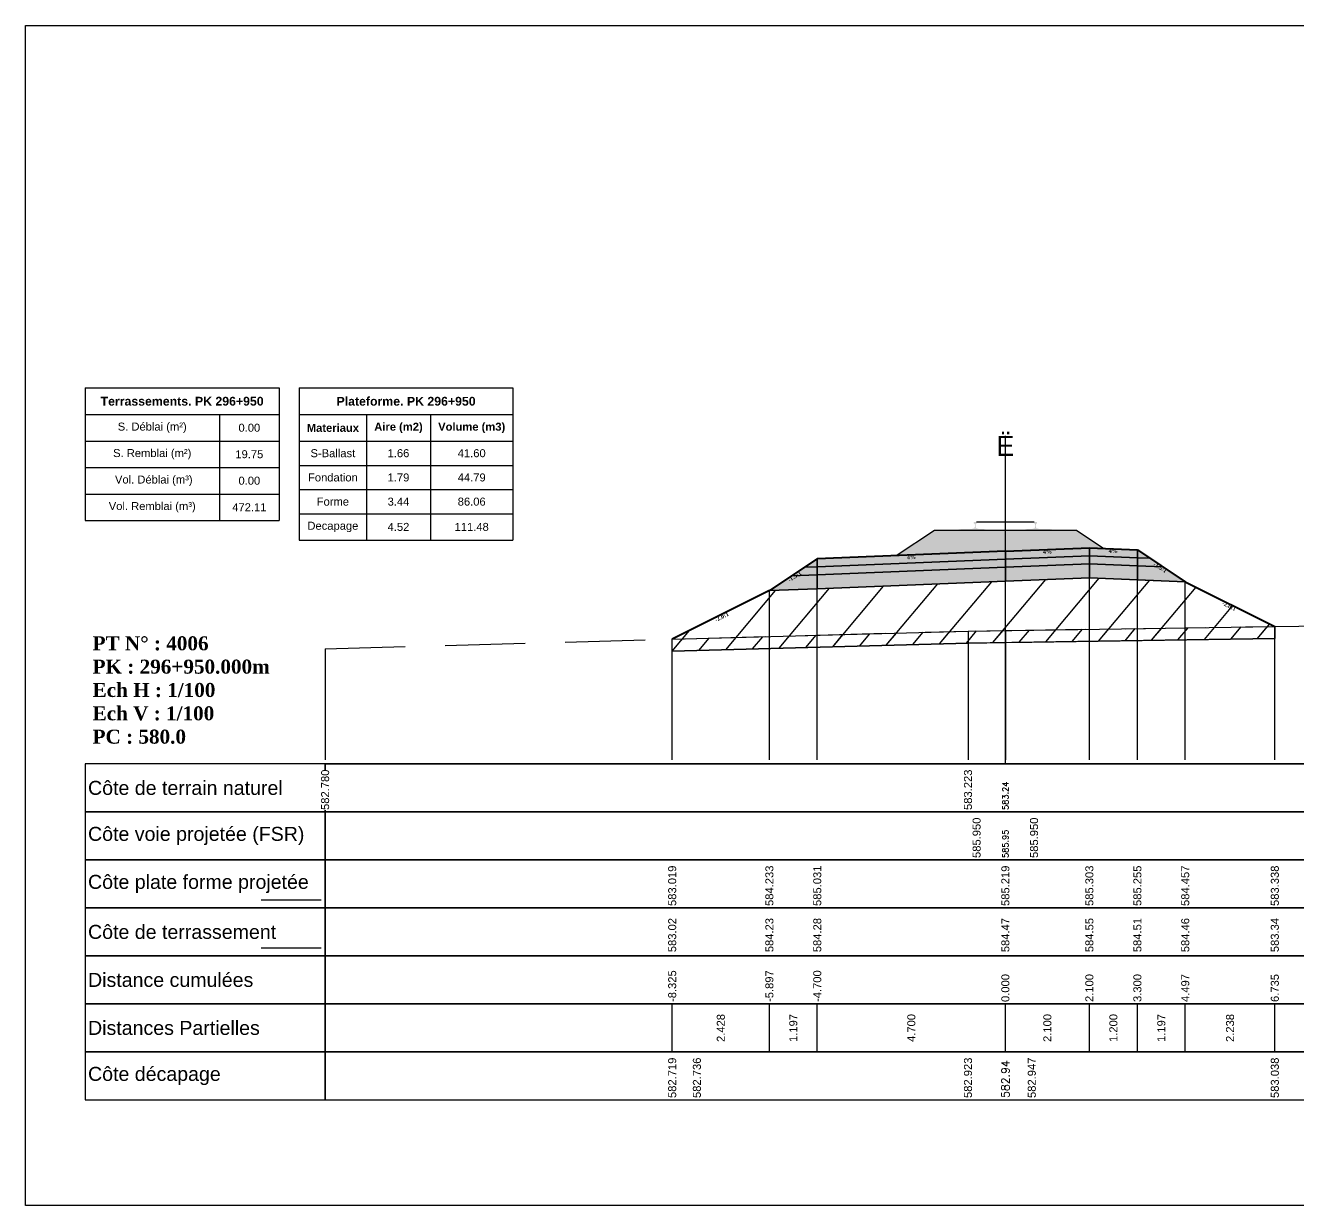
# Model space of a CAD drawing. Header units: millimetres. Extents: x 2762 to 3076, y 916 to 3305.
# Drawn here: x 3026.54 to 3058.36, y 1325.65 to 1355.15 of the extents above; entities that cross this region are included whole.
import ezdxf

# ---------------------------------------------------------------- set-up
doc = ezdxf.new("R2010")
doc.units = ezdxf.units.MM
doc.header["$LTSCALE"] = 2
doc.linetypes.add('CACHE', pattern=[9.525, 6.35, -3.175])
doc.linetypes.add('DASHED', pattern=[0.75, 0.5, -0.25])
for name, color, linetype in [('C-ANNO-TABL', 1, 'Continuous'), ('C-ANNO-TABL-TEXT', 150, 'Continuous'), ('C-ANNO-TABL-TITL', 150, 'Continuous'), ('C-ANNO-TABL-TTBL', 5, 'Continuous'), ('C-ROAD-CORR', 5, 'Continuous'), ('C-ROAD-SCTN', 7, 'Continuous')]:
    doc.layers.add(name, color=color, linetype=linetype)
doc.styles.add('ARIAL', font='arial.ttf')
doc.styles.add('C3D_Etiquette', font='romans.shx')
doc.styles.add('C3D_Profil_Travers', font='romans.shx')
doc.styles.get("Standard").update_dxf_attribs({"font": 'arial.ttf'})

msp = doc.modelspace()

# ---------------------------------------------------------------- hatches: boundary and pattern name
at = {"linetype": 'Continuous', "lineweight": -3}
msp.add_hatch(color=254, dxfattribs=at).paths.add_polyline_path([(3049.812, 1342.351), (3049.812, 1342.536), (3049.927, 1342.557), (3050.275, 1342.557), (3050.275, 1342.562), (3050.201, 1342.562), (3050.201, 1342.572), (3050.202, 1342.573), (3050.204, 1342.574), (3050.205, 1342.574), (3050.225, 1342.576), (3050.228, 1342.576), (3050.231, 1342.577), (3050.259, 1342.588), (3050.262, 1342.589), (3050.263, 1342.59), (3050.264, 1342.592), (3050.265, 1342.596), (3050.266, 1342.603), (3050.267, 1342.612), (3050.268, 1342.622), (3050.268, 1342.646), (3050.267, 1342.662), (3050.267, 1342.668), (3050.266, 1342.675), (3050.265, 1342.679), (3050.265, 1342.681), (3050.264, 1342.684), (3050.263, 1342.686), (3050.262, 1342.687), (3050.261, 1342.689), (3050.26, 1342.689), (3050.244, 1342.695), (3050.242, 1342.697), (3050.241, 1342.698), (3050.24, 1342.699), (3050.24, 1342.702), (3050.24, 1342.72), (3050.241, 1342.724), (3050.242, 1342.726), (3050.244, 1342.729), (3050.246, 1342.73), (3050.249, 1342.732), (3050.25, 1342.732), (3050.254, 1342.733), (3050.258, 1342.733), (3050.261, 1342.734), (3050.265, 1342.734), (3050.27, 1342.734), (3050.273, 1342.734), (3050.276, 1342.734), (3050.28, 1342.734), (3050.283, 1342.734), (3050.287, 1342.734), (3050.292, 1342.734), (3050.295, 1342.733), (3050.299, 1342.733), (3050.303, 1342.732), (3050.304, 1342.732), (3050.306, 1342.73), (3050.309, 1342.729), (3050.311, 1342.726), (3050.312, 1342.724), (3050.312, 1342.72), (3050.312, 1342.702), (3050.312, 1342.699), (3050.312, 1342.698), (3050.311, 1342.697), (3050.309, 1342.695), (3050.293, 1342.689), (3050.292, 1342.689), (3050.29, 1342.687), (3050.289, 1342.686), (3050.289, 1342.684), (3050.288, 1342.681), (3050.287, 1342.679), (3050.287, 1342.675), (3050.286, 1342.668), (3050.285, 1342.662), (3050.285, 1342.646), (3050.285, 1342.622), (3050.286, 1342.612), (3050.287, 1342.603), (3050.288, 1342.596), (3050.289, 1342.592), (3050.29, 1342.59), (3050.291, 1342.589), (3050.293, 1342.588), (3050.322, 1342.577), (3050.325, 1342.576), (3050.328, 1342.576), (3050.348, 1342.574), (3050.349, 1342.574), (3050.35, 1342.573), (3050.351, 1342.572), (3050.351, 1342.562), (3050.277, 1342.562), (3050.277, 1342.557), (3050.481, 1342.557), (3050.613, 1342.526), (3051.447, 1342.526), (3051.578, 1342.557), (3051.782, 1342.557), (3051.782, 1342.562), (3051.708, 1342.562), (3051.708, 1342.572), (3051.709, 1342.573), (3051.711, 1342.574), (3051.712, 1342.574), (3051.732, 1342.576), (3051.735, 1342.576), (3051.738, 1342.577), (3051.766, 1342.588), (3051.769, 1342.589), (3051.77, 1342.59), (3051.771, 1342.592), (3051.772, 1342.596), (3051.773, 1342.603), (3051.774, 1342.612), (3051.775, 1342.622), (3051.775, 1342.646), (3051.774, 1342.662), (3051.774, 1342.668), (3051.773, 1342.675), (3051.772, 1342.679), (3051.772, 1342.681), (3051.771, 1342.684), (3051.77, 1342.686), (3051.769, 1342.687), (3051.768, 1342.689), (3051.767, 1342.689), (3051.751, 1342.695), (3051.749, 1342.697), (3051.748, 1342.698), (3051.747, 1342.699), (3051.747, 1342.702), (3051.747, 1342.72), (3051.748, 1342.724), (3051.749, 1342.726), (3051.751, 1342.729), (3051.753, 1342.73), (3051.756, 1342.732), (3051.757, 1342.732), (3051.761, 1342.733), (3051.765, 1342.733), (3051.768, 1342.734), (3051.772, 1342.734), (3051.777, 1342.734), (3051.78, 1342.734), (3051.783, 1342.734), (3051.787, 1342.734), (3051.79, 1342.734), (3051.794, 1342.734), (3051.799, 1342.734), (3051.802, 1342.733), (3051.806, 1342.733), (3051.81, 1342.732), (3051.811, 1342.732), (3051.813, 1342.73), (3051.816, 1342.729), (3051.818, 1342.726), (3051.819, 1342.724), (3051.819, 1342.72), (3051.819, 1342.702), (3051.819, 1342.699), (3051.819, 1342.698), (3051.818, 1342.697), (3051.816, 1342.695), (3051.8, 1342.689), (3051.799, 1342.689), (3051.797, 1342.687), (3051.796, 1342.686), (3051.796, 1342.684), (3051.795, 1342.681), (3051.794, 1342.679), (3051.794, 1342.675), (3051.793, 1342.668), (3051.792, 1342.662), (3051.792, 1342.646), (3051.792, 1342.622), (3051.793, 1342.612), (3051.794, 1342.603), (3051.795, 1342.596), (3051.796, 1342.592), (3051.797, 1342.59), (3051.798, 1342.589), (3051.8, 1342.588), (3051.829, 1342.577), (3051.832, 1342.576), (3051.835, 1342.576), (3051.855, 1342.574), (3051.856, 1342.574), (3051.857, 1342.573), (3051.858, 1342.572), (3051.858, 1342.562), (3051.784, 1342.562), (3051.784, 1342.557), (3052.132, 1342.557), (3052.247, 1342.536), (3052.247, 1342.351)])
h = msp.add_hatch(dxfattribs=at)
h.set_pattern_fill('GRAVEL', color=252, scale=0.009, style=0)
h.set_pattern_definition([(228.0128, (3048.461781, 1342.12233), (-1.8288, -2.0574), [0.030755, -3.0447435]), (184.96974, (3048.441207, 1342.09947), (2.743199999, 0.228600013), [0.0527764, -5.2248644]), (132.51045, (3048.388629, 1342.094898), (2.286, -2.5146), [0.0372133, -3.684125]), (267.2737, (3048.299475, 1342.037748), (0.2286, 4.572), [0.0480604, -4.7579794]), (292.83365, (3048.297189, 1341.989742), (-1.143, 2.7432), [0.047127, -4.6655827]), (357.2737, (3048.315477, 1341.946308), (-4.572, 0.2286), [0.0480604, -4.7579794]), (37.69424, (3048.363483, 1341.9440225), (-2.9718, -2.286), [0.0635574, -6.2921804]), (72.25533, (3048.413775, 1341.9828845), (1.6002, 5.0292), [0.0600048, -5.940473]), (121.42957, (3048.432063, 1342.040034), (-1.8288, 2.9718), [0.048223, -4.774099]), (175.23636, (3048.406917, 1342.081182), (2.5146, -0.2286), [0.055054, -2.697654]), (222.39744, (3048.352053, 1342.0857545), (-2.7432, -2.5146), [0.071197, -7.0485095]), (138.81407, (3048.52579, 1342.035462), (-1.6002, 1.3716), [0.0243004, -2.405751]), (171.46923, (3048.507501, 1342.051464), (2.9718, -0.4572), [0.0462314, -4.5769175]), (225, (3048.46178, 1342.05832), (-3e-17, -0.2286), [0.032329, -0.29096]), (203.1986, (3048.44578, 1342.085754), (1.143, 0.4572), [0.01741, -1.723556]), (291.8014, (3048.429777, 1342.078896), (-0.2286, 0.6858), [0.024621, -1.206428]), (30.9638, (3048.43892, 1342.056036), (0.6858, 0.4572), [0.039989, -1.292967]), (161.565, (3048.47321, 1342.07661), (0.4572, -0.2286), [0.028916, -0.693981]), (16.38954, (3048.297189, 1342.078896), (2.286, 0.6858), [0.040508, -4.0102944]), (70.34618, (3048.336051, 1342.090326), (-0.9144, -2.5146), [0.033984, -3.3643994]), (293.1986, (3048.47321, 1342.12233), (-0.4572, 1.143), [0.034819, -1.7061465]), (343.61046, (3048.486927, 1342.090326), (-2.286, 0.6858), [0.040508, -4.0102944]), (339.44395, (3048.29719, 1341.937164), (-1.143, 0.4572), [0.039063, -1.914096]), (294.77514, (3048.333765, 1341.923448), (-1.143, 2.5146), [0.0327305, -3.2403234]), (66.8014, (3048.475497, 1341.89373), (0.4572, 1.143), [0.034819, -1.7061465]), (17.35402, (3048.489213, 1341.925734), (-2.9718, -0.9144), [0.0383204, -3.793714]), (69.44395, (3048.363483, 1341.89373), (-0.4572, -1.143), [0.0195316, -1.933628]), (101.3099, (3048.46178, 1341.89373), (-0.2286, 0.9144), [0.011656, -1.1539795]), (165.9638, (3048.459495, 1341.90516), (0.6858, -0.2286), [0.047127, -0.895415]), (186.009, (3048.413775, 1341.91659), (2.286, 0.2286), [0.043674, -4.323723]), (303.69, (3048.43892, 1342.03546), (-0.2286, 0.4572), [0.032969, -0.79126]), (353.15723, (3048.457209, 1342.0080305), (3.8862, -0.4572), [0.05756, -5.698441]), (60.9454, (3048.51436, 1342.001172), (-0.9144, -1.6002), [0.023536, -2.330045]), (90, (3048.5258, 1342.02175), (-0.2286, 0.2286), [0.013716, -0.214884]), (120.25644, (3048.409203, 1341.923448), (0.9144, -1.6002), [0.031758, -3.1440547]), (48.0128, (3048.393201, 1341.95088), (1.8288, 2.0574), [0.06151, -3.0139886]), (0, (3048.43435, 1341.9966), (0.2286, 0.2286), [0.059436, -0.169164]), (325.30485, (3048.493785, 1341.9966), (2.286, -1.6002), [0.036145, -3.5783385]), (254.0546, (3048.523503, 1341.976026), (-0.2286, -0.9144), [0.033285, -1.6309485]), (207.64598, (3048.514359, 1341.944022), (-4.3434, -2.286), [0.054193, -5.365122]), (175.42608, (3048.466353, 1341.9188765), (-2.9718, 0.2286), [0.0573327, -5.675926])])
h.paths.add_polyline_path([(3048.297, 1341.894), (3049.255, 1342.532), (3052.805, 1342.532), (3053.494, 1342.072), (3053.13, 1342.087)])
h = msp.add_hatch(color=11, dxfattribs=at)
h.paths.add_polyline_path([(3054.33, 1341.839), (3054.33, 1342.039), (3054.649, 1341.826)])
h.paths.add_polyline_path([(3053.13, 1341.887), (3053.13, 1342.087), (3054.33, 1342.039), (3054.33, 1341.839)])
h.paths.add_polyline_path([(3051.03, 1341.803), (3051.03, 1342.003), (3053.13, 1342.087), (3053.13, 1341.887)])
h.paths.add_polyline_path([(3046.33, 1341.615), (3046.33, 1341.815), (3051.03, 1342.003), (3051.03, 1341.803)])
h.paths.add_polyline_path([(3046.01, 1341.602), (3046.33, 1341.815), (3046.33, 1341.615)])
h = msp.add_hatch(color=30, dxfattribs=at)
h.paths.add_polyline_path([(3054.33, 1341.639), (3054.33, 1341.839), (3054.649, 1341.826), (3054.968, 1341.613)])
h.paths.add_polyline_path([(3053.13, 1341.687), (3053.13, 1341.887), (3054.33, 1341.839), (3054.33, 1341.639)])
h.paths.add_polyline_path([(3051.03, 1341.603), (3051.03, 1341.803), (3053.13, 1341.887), (3053.13, 1341.687)])
h.paths.add_polyline_path([(3046.33, 1341.415), (3046.33, 1341.615), (3051.03, 1341.803), (3051.03, 1341.603)])
h.paths.add_polyline_path([(3045.691, 1341.389), (3046.01, 1341.602), (3046.33, 1341.615), (3046.33, 1341.415)])
h = msp.add_hatch(color=83, dxfattribs=at)
h.paths.add_polyline_path([(3054.33, 1341.289), (3054.33, 1341.639), (3054.968, 1341.613), (3055.526, 1341.241)])
h.paths.add_polyline_path([(3053.13, 1341.337), (3053.13, 1341.687), (3054.33, 1341.639), (3054.33, 1341.289)])
h.paths.add_polyline_path([(3051.03, 1341.253), (3051.03, 1341.603), (3053.13, 1341.687), (3053.13, 1341.337)])
h.paths.add_polyline_path([(3046.33, 1341.065), (3046.33, 1341.415), (3051.03, 1341.603), (3051.03, 1341.253)])
h.paths.add_polyline_path([(3045.133, 1341.017), (3045.691, 1341.389), (3046.33, 1341.415), (3046.33, 1341.065)])
h = msp.add_hatch(dxfattribs=at)
h.set_pattern_fill('_U', color=3, angle=50, style=0, pattern_type=0)
h.set_pattern_definition([(50, (3042.7044, 1339.5029), (-0.766044, 0.64279), [])])
h.paths.add_polyline_path([(3042.704, 1339.503), (3042.704, 1339.803), (3045.133, 1341.017), (3053.13, 1341.337), (3055.526, 1341.241), (3057.765, 1340.122), (3057.765, 1339.822), (3050.096, 1339.707)])
h = msp.add_hatch(dxfattribs=at)
h.set_pattern_fill('_U', color=150, scale=0.5, angle=50, style=0, pattern_type=0)
h.set_pattern_definition([(50, (3042.7044, 1339.50294), (-0.383022, 0.321394), [])])
h.paths.add_polyline_path([(3042.704, 1339.503), (3042.704, 1339.803), (3050.096, 1340.007), (3057.765, 1340.122), (3057.765, 1339.822), (3050.096, 1339.707)])

# ---------------------------------------------------------------- linework, layer by layer
at = {"color": 7, "linetype": 'Continuous', "lineweight": -3}
for p, q in [((3051.03, 1336.684), (3051.03, 1344.884)), ((3034.029, 1336.684), (3068.031, 1336.684)), ((3042.704, 1329.484), (3042.704, 1330.684)), ((3045.133, 1329.484), (3045.133, 1330.684)), ((3045.133, 1329.484), (3045.133, 1330.684)), ((3046.33, 1329.484), (3046.33, 1330.684)), ((3046.33, 1329.484), (3046.33, 1330.684)), ((3051.03, 1329.484), (3051.03, 1330.684)), ((3051.03, 1329.484), (3051.03, 1330.684)), ((3053.13, 1329.484), (3053.13, 1330.684)), ((3053.13, 1329.484), (3053.13, 1330.684)), ((3054.33, 1329.484), (3054.33, 1330.684)), ((3054.33, 1329.484), (3054.33, 1330.684)), ((3055.526, 1329.484), (3055.526, 1330.684)), ((3055.526, 1329.484), (3055.526, 1330.684)), ((3057.765, 1329.484), (3057.765, 1330.684))]:
    msp.add_line(p, q, dxfattribs=at)
at = {"color": 251, "linetype": 'Continuous', "lineweight": -3}
for p, q in [((3048.297, 1341.894), (3049.255, 1342.532)), ((3049.255, 1342.532), (3052.805, 1342.532)), ((3052.805, 1342.532), (3053.494, 1342.072)), ((3053.13, 1342.087), (3048.297, 1341.894)), ((3051.03, 1342.003), (3053.13, 1342.087)), ((3053.494, 1342.072), (3053.13, 1342.087)), ((3053.13, 1341.887), (3053.13, 1342.087)), ((3053.13, 1342.087), (3054.33, 1342.039)), ((3053.13, 1342.087), (3053.13, 1341.887)), ((3054.33, 1341.839), (3054.33, 1342.039)), ((3054.33, 1342.039), (3054.649, 1341.826)), ((3054.33, 1342.039), (3054.33, 1341.839)), ((3046.01, 1341.602), (3046.33, 1341.815)), ((3046.33, 1341.815), (3051.03, 1342.003)), ((3046.33, 1341.615), (3046.33, 1341.815)), ((3046.33, 1341.815), (3046.33, 1341.615)), ((3051.03, 1341.803), (3046.33, 1341.615)), ((3051.03, 1341.803), (3051.03, 1342.003)), ((3051.03, 1342.003), (3051.03, 1341.803)), ((3053.13, 1341.887), (3051.03, 1341.803)), ((3054.33, 1341.839), (3053.13, 1341.887)), ((3054.649, 1341.826), (3054.33, 1341.839)), ((3046.33, 1341.615), (3046.01, 1341.602))]:
    msp.add_line(p, q, dxfattribs=at)
at = {"color": 53, "linetype": 'Continuous', "lineweight": -3}
for p, q in [((3046.33, 1341.615), (3051.03, 1341.803)), ((3051.03, 1341.803), (3053.13, 1341.887)), ((3051.03, 1341.603), (3051.03, 1341.803)), ((3051.03, 1341.803), (3051.03, 1341.603)), ((3053.13, 1341.687), (3053.13, 1341.887)), ((3053.13, 1341.887), (3054.33, 1341.839)), ((3053.13, 1341.887), (3053.13, 1341.687)), ((3054.33, 1341.639), (3054.33, 1341.839)), ((3054.33, 1341.839), (3054.649, 1341.826)), ((3054.33, 1341.839), (3054.33, 1341.639)), ((3054.649, 1341.826), (3054.968, 1341.613)), ((3045.133, 1341.017), (3045.691, 1341.389)), ((3045.691, 1341.389), (3046.01, 1341.602)), ((3046.33, 1341.415), (3045.691, 1341.389)), ((3045.691, 1341.389), (3046.33, 1341.415)), ((3046.01, 1341.602), (3046.33, 1341.615)), ((3046.33, 1341.415), (3046.33, 1341.615)), ((3046.33, 1341.615), (3046.33, 1341.415)), ((3051.03, 1341.603), (3046.33, 1341.415)), ((3046.33, 1341.415), (3051.03, 1341.603)), ((3046.33, 1341.065), (3046.33, 1341.415)), ((3046.33, 1341.415), (3046.33, 1341.065)), ((3053.13, 1341.687), (3051.03, 1341.603)), ((3051.03, 1341.603), (3053.13, 1341.687)), ((3051.03, 1341.253), (3051.03, 1341.603)), ((3051.03, 1341.603), (3051.03, 1341.253)), ((3054.33, 1341.639), (3053.13, 1341.687)), ((3053.13, 1341.337), (3053.13, 1341.687)), ((3053.13, 1341.687), (3054.33, 1341.639)), ((3053.13, 1341.687), (3053.13, 1341.337)), ((3054.968, 1341.613), (3054.33, 1341.639)), ((3054.33, 1341.289), (3054.33, 1341.639)), ((3054.33, 1341.639), (3054.968, 1341.613)), ((3054.33, 1341.639), (3054.33, 1341.289)), ((3054.968, 1341.613), (3055.526, 1341.241)), ((3046.33, 1341.065), (3045.133, 1341.017)), ((3051.03, 1341.253), (3046.33, 1341.065)), ((3053.13, 1341.337), (3051.03, 1341.253)), ((3054.33, 1341.289), (3053.13, 1341.337)), ((3055.526, 1341.241), (3054.33, 1341.289))]:
    msp.add_line(p, q, dxfattribs=at)
at = {"color": 253, "linetype": 'Continuous', "lineweight": -3}
for p, q in [((3045.133, 1341.017), (3053.13, 1341.337)), ((3053.13, 1341.337), (3055.526, 1341.241)), ((3055.526, 1341.241), (3057.765, 1340.122)), ((3042.704, 1339.803), (3045.133, 1341.017)), ((3050.096, 1340.007), (3057.765, 1340.122)), ((3057.765, 1340.122), (3057.765, 1339.822)), ((3057.765, 1340.122), (3057.765, 1339.822)), ((3042.704, 1339.803), (3050.096, 1340.007)), ((3042.704, 1339.503), (3042.704, 1339.803)), ((3042.704, 1339.503), (3042.704, 1339.803)), ((3057.765, 1339.822), (3050.096, 1339.707)), ((3057.765, 1339.822), (3050.096, 1339.707)), ((3050.096, 1339.707), (3042.704, 1339.503)), ((3050.096, 1339.707), (3042.704, 1339.503))]:
    msp.add_line(p, q, dxfattribs=at)
at = {"color": 8, "linetype": 'CACHE', "lineweight": -3}
for p, q in [((3046.33, 1336.784), (3046.33, 1341.065)), ((3051.03, 1336.784), (3051.03, 1341.253)), ((3051.03, 1336.784), (3051.03, 1341.253)), ((3053.13, 1336.784), (3053.13, 1341.337)), ((3054.33, 1336.784), (3054.33, 1341.289)), ((3055.526, 1336.784), (3055.526, 1341.241)), ((3045.133, 1336.784), (3045.133, 1341.017)), ((3057.765, 1336.784), (3057.765, 1340.122)), ((3042.704, 1336.784), (3042.704, 1339.803))]:
    msp.add_line(p, q, dxfattribs=at)
at = {"color": 105, "linetype": 'DASHED', "lineweight": -3, "ltscale": 2}
for p, q in [((3051.03, 1340.021), (3060.312, 1340.16)), ((3034.03, 1339.564), (3050.096, 1340.007)), ((3050.096, 1340.007), (3051.03, 1340.021))]:
    msp.add_line(p, q, dxfattribs=at)
at = {"color": 98, "linetype": 'CACHE', "lineweight": -3}
for p, q in [((3050.096, 1340.007), (3050.096, 1336.784)), ((3051.03, 1340.021), (3051.03, 1336.784)), ((3034.03, 1339.564), (3034.03, 1336.784))]:
    msp.add_line(p, q, dxfattribs=at)
at = {"color": 6, "linetype": 'Continuous', "lineweight": -3}
for p, q in [((3051.691, 1339.731), (3057.765, 1339.822)), ((3042.704, 1339.503), (3043.321, 1339.52)), ((3043.321, 1339.52), (3050.096, 1339.707)), ((3050.096, 1339.707), (3051.03, 1339.721)), ((3051.03, 1339.721), (3051.691, 1339.731))]:
    msp.add_line(p, q, dxfattribs=at)
at = {"color": 154, "linetype": 'Continuous', "lineweight": -3}
msp.add_line((3032.429, 1333.284), (3033.929, 1333.284), dxfattribs=at)
at = {"color": 1, "linetype": 'Continuous', "lineweight": -3}
msp.add_line((3032.429, 1332.084), (3033.929, 1332.084), dxfattribs=at)
at = {"color": 7, "linetype": 'Continuous', "lineweight": -3}
for points in [[(3034.029, 1335.484), (3034.029, 1336.684), (3028.029, 1336.684), (3028.029, 1335.484)], [(3034.029, 1335.484), (3068.031, 1335.484), (3068.031, 1336.684), (3034.029, 1336.684)], [(3034.029, 1334.284), (3034.029, 1335.484), (3028.029, 1335.484), (3028.029, 1334.284)], [(3034.029, 1334.284), (3068.031, 1334.284), (3068.031, 1335.484), (3034.029, 1335.484)], [(3034.029, 1333.084), (3034.029, 1334.284), (3028.029, 1334.284), (3028.029, 1333.084)], [(3034.029, 1333.084), (3068.031, 1333.084), (3068.031, 1334.284), (3034.029, 1334.284)], [(3034.029, 1331.884), (3034.029, 1333.084), (3028.029, 1333.084), (3028.029, 1331.884)], [(3034.029, 1331.884), (3068.031, 1331.884), (3068.031, 1333.084), (3034.029, 1333.084)], [(3034.029, 1330.684), (3034.029, 1331.884), (3028.029, 1331.884), (3028.029, 1330.684)], [(3034.029, 1330.684), (3068.031, 1330.684), (3068.031, 1331.884), (3034.029, 1331.884)], [(3034.029, 1329.484), (3034.029, 1330.684), (3028.029, 1330.684), (3028.029, 1329.484)], [(3034.029, 1329.484), (3068.031, 1329.484), (3068.031, 1330.684), (3034.029, 1330.684)], [(3034.029, 1328.284), (3034.029, 1329.484), (3028.029, 1329.484), (3028.029, 1328.284)], [(3034.029, 1328.284), (3068.031, 1328.284), (3068.031, 1329.484), (3034.029, 1329.484)]]:
    msp.add_3dface(points, dxfattribs=at)
at = {"layer": 'C-ANNO-TABL', "color": 7, "linetype": 'Continuous', "lineweight": -3}
for p, q in [((3028.029, 1345.419), (3031.387, 1345.419)), ((3031.387, 1345.419), (3032.882, 1345.419)), ((3031.387, 1345.419), (3031.387, 1344.757)), ((3033.382, 1345.416), (3035.064, 1345.416)), ((3035.064, 1345.416), (3036.66, 1345.416)), ((3035.064, 1345.416), (3035.064, 1344.754)), ((3036.66, 1345.416), (3038.723, 1345.416)), ((3036.66, 1345.416), (3036.66, 1344.754)), ((3028.029, 1344.757), (3031.387, 1344.757)), ((3031.387, 1344.757), (3032.882, 1344.757)), ((3031.387, 1344.757), (3031.387, 1344.095)), ((3033.382, 1344.754), (3035.064, 1344.754)), ((3035.064, 1344.754), (3036.66, 1344.754)), ((3035.064, 1344.754), (3035.064, 1344.147)), ((3036.66, 1344.754), (3038.723, 1344.754)), ((3036.66, 1344.754), (3036.66, 1344.147)), ((3028.029, 1344.095), (3031.387, 1344.095)), ((3031.387, 1344.095), (3032.882, 1344.095)), ((3031.387, 1344.095), (3031.387, 1343.432)), ((3033.382, 1344.147), (3035.064, 1344.147)), ((3035.064, 1344.147), (3036.66, 1344.147)), ((3035.064, 1344.147), (3035.064, 1343.543)), ((3036.66, 1344.147), (3038.723, 1344.147)), ((3036.66, 1344.147), (3036.66, 1343.543)), ((3028.029, 1343.432), (3031.387, 1343.432)), ((3031.387, 1343.432), (3032.882, 1343.432)), ((3031.387, 1343.432), (3031.387, 1342.77)), ((3033.382, 1343.543), (3035.064, 1343.543)), ((3035.064, 1343.543), (3036.66, 1343.543)), ((3035.064, 1343.543), (3035.064, 1342.939)), ((3036.66, 1343.543), (3038.723, 1343.543)), ((3036.66, 1343.543), (3036.66, 1342.939)), ((3033.382, 1342.939), (3035.064, 1342.939)), ((3035.064, 1342.939), (3036.66, 1342.939)), ((3035.064, 1342.939), (3035.064, 1342.28)), ((3036.66, 1342.939), (3038.723, 1342.939)), ((3036.66, 1342.939), (3036.66, 1342.28))]:
    msp.add_line(p, q, dxfattribs=at)
at = {"layer": 'C-ANNO-TABL-TTBL', "color": 7, "linetype": 'Continuous', "lineweight": -3}
for p, q in [((3028.029, 1346.084), (3032.882, 1346.084)), ((3028.029, 1346.084), (3028.029, 1345.419)), ((3032.882, 1346.084), (3032.882, 1345.419)), ((3033.382, 1346.084), (3038.723, 1346.084)), ((3033.382, 1346.084), (3033.382, 1345.416)), ((3038.723, 1346.084), (3038.723, 1345.416)), ((3028.029, 1345.419), (3028.029, 1344.757)), ((3032.882, 1345.419), (3032.882, 1344.757)), ((3033.382, 1345.416), (3033.382, 1344.754)), ((3038.723, 1345.416), (3038.723, 1344.754)), ((3028.029, 1344.757), (3028.029, 1344.095)), ((3032.882, 1344.757), (3032.882, 1344.095)), ((3033.382, 1344.754), (3033.382, 1344.147)), ((3038.723, 1344.754), (3038.723, 1344.147)), ((3028.029, 1344.095), (3028.029, 1343.432)), ((3032.882, 1344.095), (3032.882, 1343.432)), ((3033.382, 1344.147), (3033.382, 1343.543)), ((3038.723, 1344.147), (3038.723, 1343.543)), ((3028.029, 1343.432), (3028.029, 1342.77)), ((3032.882, 1343.432), (3032.882, 1342.77)), ((3033.382, 1343.543), (3033.382, 1342.939)), ((3038.723, 1343.543), (3038.723, 1342.939)), ((3028.029, 1342.77), (3031.387, 1342.77)), ((3031.387, 1342.77), (3032.882, 1342.77)), ((3033.382, 1342.939), (3033.382, 1342.28)), ((3038.723, 1342.939), (3038.723, 1342.28)), ((3033.382, 1342.28), (3035.064, 1342.28)), ((3035.064, 1342.28), (3036.66, 1342.28)), ((3036.66, 1342.28), (3038.723, 1342.28))]:
    msp.add_line(p, q, dxfattribs=at)
at = {"layer": 'C-ROAD-CORR', "color": 1, "linetype": 'Continuous', "lineweight": 40}
for p, q in [((3051.03, 1342.003), (3053.13, 1342.087)), ((3053.13, 1342.087), (3054.33, 1342.039)), ((3054.33, 1342.039), (3055.526, 1341.241)), ((3046.33, 1341.815), (3045.133, 1341.017)), ((3051.03, 1342.003), (3046.33, 1341.815)), ((3055.526, 1341.241), (3057.765, 1340.122)), ((3045.133, 1341.017), (3042.704, 1339.803))]:
    msp.add_line(p, q, dxfattribs=at)
at = {"layer": 'C-ROAD-CORR', "color": 102, "linetype": 'Continuous', "lineweight": -3, "ltscale": 0.5}
for p, q in [((3046.33, 1341.065), (3045.133, 1341.017)), ((3051.03, 1341.253), (3046.33, 1341.065)), ((3051.03, 1341.253), (3053.13, 1341.337)), ((3053.13, 1341.337), (3054.33, 1341.289)), ((3054.33, 1341.289), (3055.526, 1341.241))]:
    msp.add_line(p, q, dxfattribs=at)
at = {"layer": 'C-ROAD-SCTN', "color": 154, "linetype": 'Continuous', "lineweight": -3}
for p, q in [((3050.312, 1342.734), (3051.03, 1342.734)), ((3051.03, 1342.734), (3051.747, 1342.734)), ((3051.03, 1342.003), (3053.13, 1342.087)), ((3053.13, 1342.087), (3054.33, 1342.039)), ((3054.33, 1342.039), (3055.526, 1341.241)), ((3045.133, 1341.017), (3046.33, 1341.815)), ((3046.33, 1341.815), (3051.03, 1342.003)), ((3055.526, 1341.241), (3057.765, 1340.122)), ((3042.704, 1339.803), (3045.133, 1341.017))]:
    msp.add_line(p, q, dxfattribs=at)
at = {"layer": 'C-ROAD-SCTN', "color": 140, "linetype": 'Continuous', "lineweight": -3}
for p, q in [((3048.297, 1341.894), (3049.255, 1342.532)), ((3049.255, 1342.532), (3049.298, 1342.532)), ((3049.298, 1342.532), (3051.03, 1342.532)), ((3051.03, 1342.532), (3052.761, 1342.532)), ((3052.761, 1342.532), (3052.805, 1342.532)), ((3052.805, 1342.532), (3053.494, 1342.072))]:
    msp.add_line(p, q, dxfattribs=at)
at = {"layer": 'C-ROAD-SCTN', "color": 1, "linetype": 'Continuous', "lineweight": -3}
for p, q in [((3045.133, 1341.017), (3046.33, 1341.065)), ((3046.33, 1341.065), (3051.03, 1341.253)), ((3051.03, 1341.253), (3053.13, 1341.337)), ((3053.13, 1341.337), (3054.33, 1341.289)), ((3054.33, 1341.289), (3055.526, 1341.241)), ((3055.526, 1341.241), (3057.765, 1340.122)), ((3042.704, 1339.803), (3045.133, 1341.017))]:
    msp.add_line(p, q, dxfattribs=at)

# ---------------------------------------------------------------- texts
at = {"color": 7, "linetype": 'Continuous', "lineweight": -3}
for s, insert, char_height, attachment_point, style in [('{\\fWingdings|b0|i0|c2|p0;Ë}', (3051.03, 1344.384), 0.5, 8, 'C3D_Profil_Travers'), ('{\\fTimes New Roman|b1|i0|c0|p18;PT N° : 4006\\PPK : 296+950.000m\\PEch H : 1/100\\PEch V : 1/100\\PPC : 580.0}', (3028.218, 1337.184), 0.35, 7, 'C3D_Profil_Travers'), ('{\\fArial|b0|i0|c0|p34;Côte de terrain naturel}', (3028.104, 1336.084), 0.35, 4, 'C3D_Etiquette'), ('{\\fArial|b0|i0|c0|p34;Côte plate forme projetée}', (3028.104, 1333.684), 0.35, 4, 'C3D_Etiquette'), ('{\\fArial|b0|i0|c0|p34;Côte de terrassement}', (3028.104, 1332.484), 0.35, 4, 'C3D_Etiquette'), ('{\\fArial|b0|i0|c0|p34;Distance cumulées}', (3028.104, 1331.284), 0.35, 4, 'C3D_Etiquette'), ('{\\fArial|b0|i0|c0|p34;Distances Partielles}', (3028.104, 1330.084), 0.35, 4, 'C3D_Etiquette'), ('{\\fArial|b0|i0|c0|p34;Côte décapage}', (3028.104, 1328.884), 0.35, 4, 'C3D_Etiquette')]:
    msp.add_mtext(s, dxfattribs=dict(at, insert=insert, char_height=char_height, attachment_point=attachment_point, style=style))
at = {"color": 7, "linetype": 'Continuous', "lineweight": -3, "char_height": 0.1, "attachment_point": 2, "style": 'C3D_Etiquette'}
for s, insert, width, rotation in [('{\\fTimes New Roman|b1|i0|c0|p18;4%}', (3052.08, 1342.041), 0.37094, 2.2906), ('{\\fTimes New Roman|b1|i0|c0|p18;4%}', (3053.729, 1342.059), 0.42071, 357.7094), ('{\\fTimes New Roman|b1|i0|c0|p18;4%}', (3048.68, 1341.905), 0.42071, 2.2906), ('{\\fTimes New Roman|b1|i0|c0|p18;-1.5:1}', (3045.733, 1341.413), 0.34598, 33.6901), ('{\\fTimes New Roman|b1|i0|c0|p18;-1.5:1}', (3054.926, 1341.637), 0.34598, 326.3099), ('{\\fTimes New Roman|b1|i0|c0|p18;-2.0:1}', (3043.92, 1340.406), 0.34598, 26.5651), ('{\\fTimes New Roman|b1|i0|c0|p18;-2.0:1}', (3056.644, 1340.678), 0.34598, 333.4349)]:
    msp.add_mtext(s, dxfattribs=dict(at, insert=insert, width=width, rotation=rotation))
at = {"color": 7, "linetype": 'Continuous', "lineweight": -3, "rotation": 90, "style": 'C3D_Profil_Travers'}
for s, insert, char_height, attachment_point in [('583.24', (3051.03, 1335.534), 0.15, 4), ('585.95', (3051.03, 1334.334), 0.15, 4), ('{\\fArial|b0|i0|c0|p34;583.02}', (3042.704, 1331.979), 0.2, 4), ('{\\fArial|b0|i0|c0|p34;584.23}', (3045.133, 1331.979), 0.2, 4), ('{\\fArial|b0|i0|c0|p34;584.28}', (3046.33, 1331.979), 0.2, 4), ('{\\fArial|b0|i0|c0|p34;584.47}', (3051.03, 1331.979), 0.2, 4), ('{\\fArial|b0|i0|c0|p34;584.55}', (3053.13, 1331.979), 0.2, 4), ('{\\fArial|b0|i0|c0|p34;584.51}', (3054.33, 1331.979), 0.2, 4), ('{\\fArial|b0|i0|c0|p34;584.46}', (3055.526, 1331.979), 0.2, 4), ('{\\fArial|b0|i0|c0|p34;583.34}', (3057.765, 1331.979), 0.2, 4), ('{\\fArial|b0|i0|c0|p34;2.428}', (3043.919, 1330.084), 0.2, 5), ('{\\fArial|b0|i0|c0|p34;1.197}', (3045.731, 1330.084), 0.2, 5), ('{\\fArial|b0|i0|c0|p34;4.700}', (3048.68, 1330.084), 0.2, 5), ('{\\fArial|b0|i0|c0|p34;2.100}', (3052.08, 1330.084), 0.2, 5), ('{\\fArial|b0|i0|c0|p34;1.200}', (3053.73, 1330.084), 0.2, 5), ('{\\fArial|b0|i0|c0|p34;1.197}', (3054.928, 1330.084), 0.2, 5), ('{\\fArial|b0|i0|c0|p34;2.238}', (3056.646, 1330.084), 0.2, 5), ('582.94', (3051.03, 1328.334), 0.2, 4)]:
    msp.add_mtext(s, dxfattribs=dict(at, insert=insert, char_height=char_height, attachment_point=attachment_point))
at = {"color": 7, "linetype": 'Continuous', "lineweight": -3, "insert": (3028.104, 1334.884), "char_height": 0.35, "attachment_point": 4}
msp.add_mtext('{\\fArial|b0|i0|c0|p34;Côte voie projetée (FSR)}', dxfattribs=at)
at = {"layer": 'C-ANNO-TABL-TEXT', "color": 7, "linetype": 'Continuous', "lineweight": -3, "char_height": 0.2, "attachment_point": 5, "style": 'ARIAL'}
for s, insert in [('{\\fArial|b0|i0|c0|p34;\\C7;0.00}', (3032.135, 1345.088)), ('{\\fArial|b0|i0|c0|p34;\\C7;S-Ballast}', (3034.223, 1344.451)), ('{\\fArial|b0|i0|c0|p34;\\C7;19.75}', (3032.135, 1344.426)), ('{\\fArial|b0|i0|c0|p34;\\C7;1.66}', (3035.862, 1344.451)), ('{\\C18;\\c0;41.60}', (3037.692, 1344.451)), ('{\\fArial|b0|i0|c0|p34;\\C7;Fondation}', (3034.223, 1343.845)), ('{\\fArial|b0|i0|c0|p34;\\C7;1.79}', (3035.862, 1343.845)), ('{\\C18;\\c0;44.79}', (3037.692, 1343.845)), ('{\\fArial|b0|i0|c0|p34;\\C7;0.00}', (3032.135, 1343.764)), ('{\\fArial|b0|i0|c0|p34;\\C7;Forme}', (3034.223, 1343.241)), ('{\\fArial|b0|i0|c0|p34;\\C7;3.44}', (3035.862, 1343.241)), ('{\\C18;\\c0;86.06}', (3037.692, 1343.241)), ('{\\fArial|b0|i0|c0|p34;\\C7;472.11}', (3032.135, 1343.101)), ('{\\fArial|b0|i0|c0|p34;\\C7;Decapage}', (3034.223, 1342.609)), ('{\\fArial|b0|i0|c0|p34;\\C7;4.52}', (3035.862, 1342.609)), ('{\\C18;\\c0;111.48}', (3037.692, 1342.609))]:
    msp.add_mtext(s, dxfattribs=dict(at, insert=insert))
at = {"layer": 'C-ANNO-TABL-TITL', "color": 7, "linetype": 'Continuous', "lineweight": -3, "attachment_point": 5, "style": 'ARIAL'}
for s, insert, char_height in [('{\\fArial|b1|i0|c0|p34;\\C7;Terrassements. PK 296+950}', (3030.455, 1345.751), 0.22), ('{\\fArial|b1|i0|c0|p34;\\C18;\\c0;Plateforme. PK 296+950}', (3036.052, 1345.75), 0.22), ('{\\fArial|b0|i0|c0|p34;\\C7;S. Déblai (m²) }', (3029.708, 1345.088), 0.2), ('{\\fArial|b1|i0|c0|p34;\\C7;Materiaux   }', (3034.223, 1345.085), 0.2), ('{\\fArial|b1|i0|c0|p34;\\C7;Aire (m2)}', (3035.862, 1345.085), 0.2), ('{\\fArial|b1|i0|c0|p34;\\C7;Volume (m3)}', (3037.692, 1345.085), 0.2), ('{\\fArial|b0|i0|c0|p34;\\C7;S. Remblai (m²) }', (3029.708, 1344.426), 0.2), ('{\\fArial|b0|i0|c0|p34;\\C7; Vol. Déblai (m³) }', (3029.708, 1343.764), 0.2), ('{\\fArial|b0|i0|c0|p34;\\C7;Vol. Remblai (m³)}', (3029.708, 1343.101), 0.2)]:
    msp.add_mtext(s, dxfattribs=dict(at, insert=insert, char_height=char_height))

# ---------------------------------------------------------------- next in the draw order: texts
at = {"color": 7, "linetype": 'Continuous', "lineweight": -3, "char_height": 0.2, "attachment_point": 4, "rotation": 90, "style": 'C3D_Profil_Travers', "bg_fill": 3, "box_fill_scale": 1.000375, "bg_fill_color": 256, "bg_fill_true_color": 13158600, "bg_fill_transparency": 0}
for s, insert, width in [('{\\fArial|b0|i0|c0|p34;582.780}', (3034.03, 1335.534), 0.99484), ('{\\fArial|b0|i0|c0|p34;583.223}', (3050.096, 1335.534), 0.99553), ('{\\fArial|b0|i0|c0|p34;585.950}', (3050.312, 1334.334), 0.99484), ('{\\fArial|b0|i0|c0|p34;585.950}', (3051.747, 1334.334), 0.99484), ('{\\fArial|b0|i0|c0|p34;583.019}', (3042.704, 1333.134), 0.99595), ('{\\fArial|b0|i0|c0|p34;584.233}', (3045.133, 1333.134), 0.99553), ('{\\fArial|b0|i0|c0|p34;585.031}', (3046.33, 1333.134), 0.95654), ('{\\fArial|b0|i0|c0|p34;585.219}', (3051.03, 1333.134), 0.99595), ('{\\fArial|b0|i0|c0|p34;585.303}', (3053.13, 1333.134), 0.99553), ('{\\fArial|b0|i0|c0|p34;585.255}', (3054.33, 1333.134), 0.99705), ('{\\fArial|b0|i0|c0|p34;584.457}', (3055.526, 1333.134), 0.99553), ('{\\fArial|b0|i0|c0|p34;583.338}', (3057.765, 1333.134), 0.99595), ('{\\fArial|b0|i0|c0|p34;\\C256;-8.325}', (3042.704, 1330.734), 0.77989), ('{\\fArial|b0|i0|c0|p34;\\C256;-4.700}', (3046.33, 1330.734), 0.77769), ('{\\fArial|b0|i0|c0|p34;\\C256;-5.897}', (3045.133, 1330.734), 0.77838), ('{\\fArial|b0|i0|c0|p34;\\C256;0.000}', (3051.03, 1330.734), 0.68096), ('{\\fArial|b0|i0|c0|p34;\\C256;2.100}', (3053.13, 1330.734), 0.6844), ('{\\fArial|b0|i0|c0|p34;\\C256;3.300}', (3054.33, 1330.734), 0.68082), ('{\\fArial|b0|i0|c0|p34;\\C256;4.497}', (3055.526, 1330.734), 0.68978), ('{\\fArial|b0|i0|c0|p34;\\C256;6.735}', (3057.765, 1330.734), 0.68426), ('{\\fArial|b0|i0|c0|p34;582.719}', (3042.704, 1328.334), 0.99595), ('{\\fArial|b0|i0|c0|p34;582.736}', (3043.321, 1328.334), 0.99539), ('{\\fArial|b0|i0|c0|p34;582.923}', (3050.096, 1328.334), 0.99553), ('{\\fArial|b0|i0|c0|p34;582.947}', (3051.691, 1328.334), 0.99553), ('{\\fArial|b0|i0|c0|p34;583.038}', (3057.765, 1328.334), 0.99595)]:
    msp.add_mtext(s, dxfattribs=dict(at, insert=insert, width=width))

# ---------------------------------------------------------------- next in the draw order: linework, layer by layer
msp.add_lwpolyline([(3026.54, 1355.145), (3075.54, 1355.145), (3075.54, 1325.645), (3026.54, 1325.645)], close=True)

doc.saveas('drawing.dxf')
